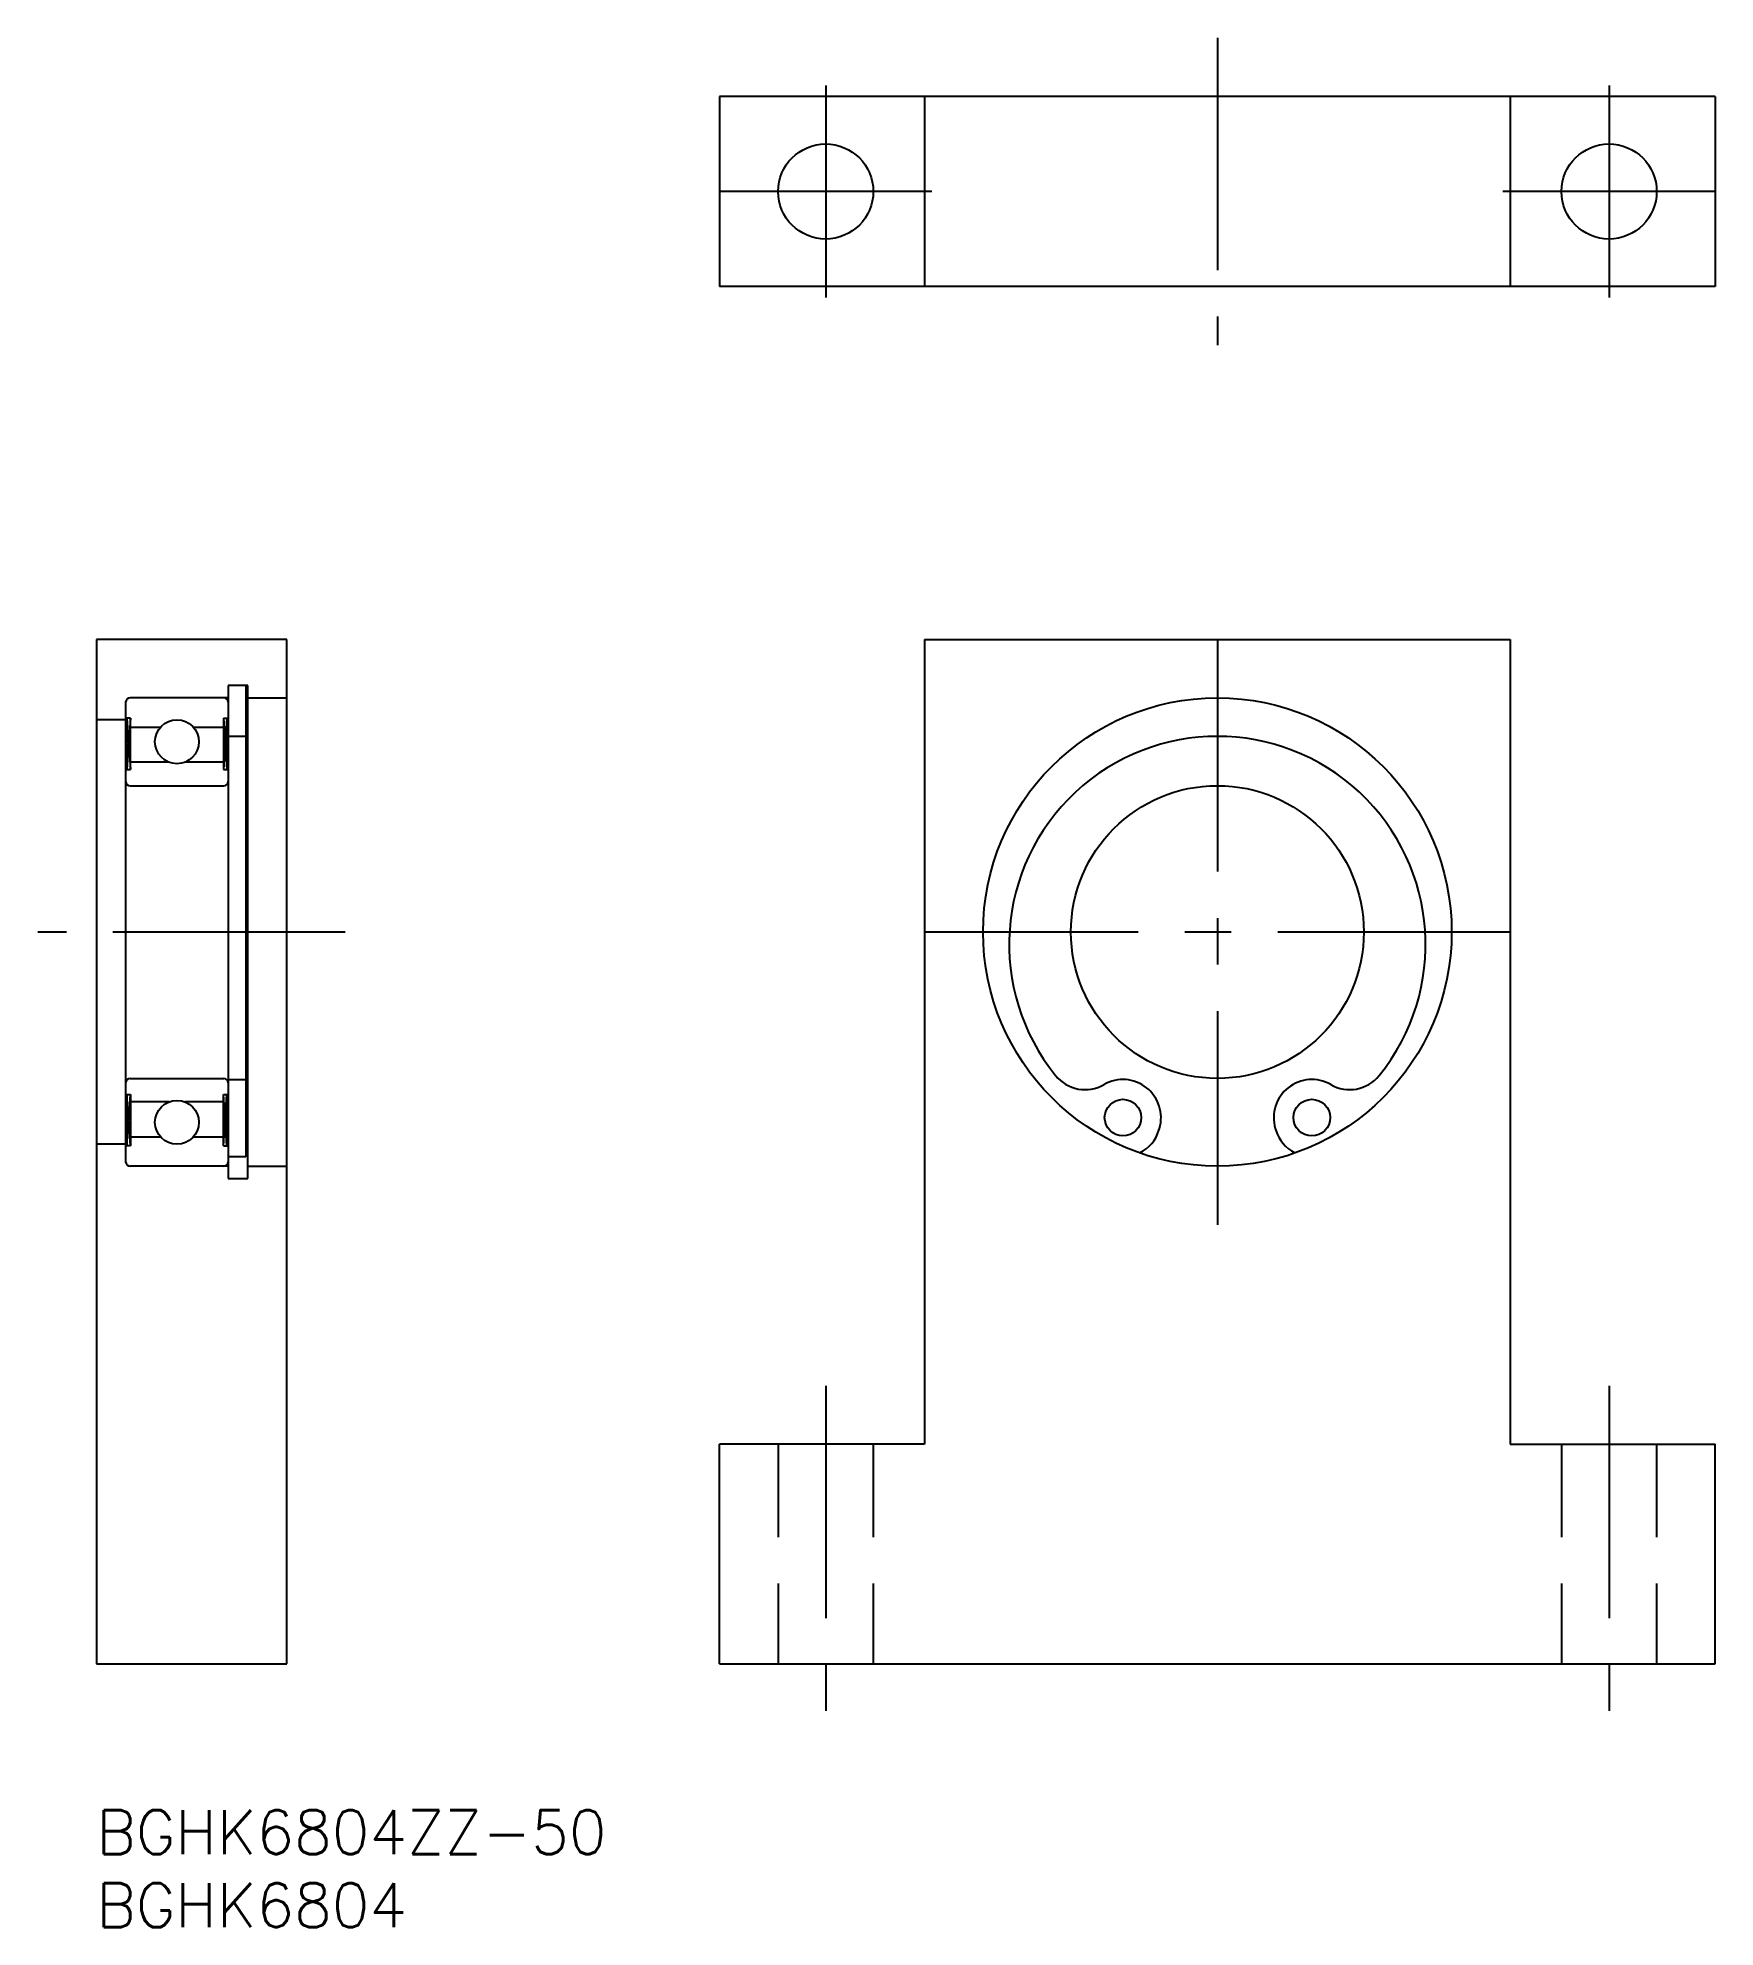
# Model space of a CAD drawing. Extents: x -4 to 111, y -8 to 121.
import ezdxf

# ---------------------------------------------------------------- set-up
doc = ezdxf.new("R2010")
doc.units = 0
doc.header["$LTSCALE"] = 0.5
doc.linetypes.add('CENTER', pattern=[50.8, 31.75, -6.35, 6.35, -6.35])
doc.linetypes.add('DASHED', pattern=[19.05, 12.7, -6.35])
for name, color, linetype in [('MSM_CENTER', 1, 'CENTER'), ('MSM_CONTINUOUS', 7, 'CONTINUOUS'), ('MSM_DASHED', 4, 'DASHED'), ('MSM_NARROW', 5, 'CONTINUOUS'), ('MSM_PART_NUMBER', 7, 'CONTINUOUS')]:
    doc.layers.add(name, color=color, linetype=linetype)
doc.styles.get("Standard").update_dxf_attribs({"font": 'txt.shx', "height": 3, "bigfont": 'bigfont.shx'})

# ---------------------------------------------------------------- blocks, each defined once
blk = doc.blocks.new('*U8')
at = {"layer": 'MSM_PART_NUMBER'}
blk.add_text('BGHK6804ZZ-50', height=3, dxfattribs=at).set_placement((0, -3))
blk = doc.blocks.new('*U9')
at = {"layer": 'MSM_PART_NUMBER'}
blk.add_text('BGHK6804', height=3, dxfattribs=at).set_placement((0, -8))

msp = doc.modelspace()

# ---------------------------------------------------------------- linework, layer by layer
at = {"layer": 'MSM_CENTER'}
for p, q in [((76.56, 121.1), (76.56, 100.1)), ((49.81, 117.85), (49.81, 103.35)), ((103.31, 117.85), (103.31, 103.35)), ((57.06, 110.6), (42.56, 110.6)), ((110.56, 110.6), (96.06, 110.6)), ((76.56, 80), (76.56, 40)), ((17, 60), (-4, 60)), ((96.56, 60), (56.56, 60)), ((49.81, 29), (49.81, 6)), ((103.31, 29), (103.31, 6))]:
    msp.add_line(p, q, dxfattribs=at)
at = {"layer": 'MSM_CONTINUOUS'}
for p, q in [((42.56, 117.1), (42.56, 104.1)), ((110.56, 117.1), (42.56, 117.1)), ((56.56, 117.1), (56.56, 104.1)), ((96.56, 117.1), (96.56, 104.1)), ((110.56, 117.1), (110.56, 104.1)), ((110.56, 104.1), (42.56, 104.1)), ((0, 80), (0, 10)), ((13, 80), (0, 80)), ((13, 10), (13, 80)), ((56.56, 80), (56.56, 25)), ((56.56, 80), (96.56, 80)), ((96.56, 80), (96.56, 25)), ((10.35, 76.85, -1.3), (9, 76.85, -1.3)), ((9, 76.85), (9, 43.15)), ((10.2, 76.85), (10.2, 44.65)), ((10.35, 43.15, -0.1), (10.35, 76.85, -0.1)), ((2, 75.7), (2, 44.3)), ((9, 76), (2.3, 76)), ((10.35, 76, -1.3), (13, 76, -1.3)), ((2, 74.5), (0, 74.5)), ((2.32, 74.62), (2, 74.62)), ((2.08, 71.1), (2.08, 74.62)), ((2.32, 71.1), (2.32, 74.62)), ((2.32, 74), (4.38, 74)), ((6.62, 74), (8.68, 74)), ((8.68, 74.62), (9, 74.62)), ((8.68, 74.62), (8.68, 71.1)), ((8.92, 74.62), (8.92, 71.1)), ((10.2, 73.35, -1.3), (9, 73.35, -1.3)), ((2, 71.1), (2.32, 71.1)), ((4.96, 71.6), (2.32, 71.6)), ((8.68, 71.6), (6.04, 71.6)), ((8.68, 71.1), (9, 71.1)), ((2.3, 70), (8.7, 70)), ((2.3, 50), (8.7, 50)), ((10.2, 49.89, -1.3), (9, 49.89, -1.3)), ((2, 48.9), (2.32, 48.9)), ((2.08, 48.9), (2.08, 45.38)), ((2.32, 48.9), (2.32, 45.38)), ((4.96, 48.4), (2.32, 48.4)), ((8.68, 48.4), (6.04, 48.4)), ((8.68, 48.9), (9, 48.9)), ((8.68, 45.38), (8.68, 48.9)), ((8.92, 45.38), (8.92, 48.9)), ((72.57, 46.47), (72.6, 46.58)), ((80.51, 46.58), (80.55, 46.47)), ((2, 45.5), (0, 45.5)), ((2.32, 45.38), (2, 45.38)), ((2.32, 46), (4.38, 46)), ((6.62, 46), (8.68, 46)), ((8.68, 45.38), (9, 45.38)), ((9, 44), (2.3, 44)), ((10.2, 44.65, -1.3), (9, 44.65, -1.3)), ((10.35, 44, -1.3), (13, 44, -1.3)), ((9, 43.15, -1.3), (10.35, 43.15, -1.3)), ((42.56, 10), (42.56, 25)), ((56.56, 25), (42.56, 25)), ((96.56, 25), (110.56, 25)), ((110.56, 10), (110.56, 25)), ((0, 10), (13, 10)), ((42.56, 10), (110.56, 10))]:
    msp.add_line(p, q, dxfattribs=at)
for centre, radius in [((49.81, 110.6), 3.25), ((103.31, 110.6), 3.25), ((76.56, 60), 16), ((5.5, 73), 1.5), ((76.56, 60), 10), ((5.5, 47), 1.5), ((70.11, 47.32), 1.25), ((83.01, 47.32), 1.25)]:
    msp.add_circle(centre, radius, dxfattribs=at)
for centre, radius, start, end in [((2.3, 75.7), 0.3, 90, 180), ((8.7, 75.7), 0.3, 0, 90), ((76.56, 59.15), 14.22, 320.9849, 219.0151), ((2.3, 70.3), 0.3, 180, 270), ((8.7, 70.3), 0.3, 270, 0), ((2.3, 49.7), 0.3, 90, 180), ((8.7, 49.7), 0.3, 0, 90), ((67.53, 51.83), 2.6, 219.0151, 299.7762), ((70.11, 47.32), 2.6, 343.6002, 119.7762), ((83.01, 47.32), 2.6, 60.2238, 196.3998), ((85.59, 51.83), 2.6, 240.2238, 320.9849), ((70.17, 47.17), 2.5, 295.9172, 343.6002), ((82.95, 47.17), 2.5, 196.3998, 244.0828), ((2.3, 44.3), 0.3, 180, 270), ((8.7, 44.3), 0.3, 270, 0)]:
    msp.add_arc(centre, radius, start, end, dxfattribs=at)
at = {"layer": 'MSM_DASHED'}
for p, q in [((46.56, 25), (46.56, 10)), ((53.06, 25), (53.06, 10)), ((100.06, 25), (100.06, 10)), ((106.56, 25), (106.56, 10))]:
    msp.add_line(p, q, dxfattribs=at)
at = {"layer": 'MSM_NARROW'}
for p, q in [((2.08, 74.62), (2.32, 71.1)), ((2.32, 74.62), (2.08, 71.1)), ((8.68, 74.62), (8.92, 71.1)), ((8.92, 74.62), (8.68, 71.1)), ((2.08, 45.38), (2.32, 48.9)), ((2.32, 45.38), (2.08, 48.9)), ((8.68, 45.38), (8.92, 48.9)), ((8.92, 45.38), (8.68, 48.9))]:
    msp.add_line(p, q, dxfattribs=at)

# ---------------------------------------------------------------- block references
at = {"layer": 'MSM_CONTINUOUS'}
for name in ['*U8', '*U9']:
    msp.add_blockref(name, (0, 0), dxfattribs=at)

doc.saveas('drawing.dxf')
